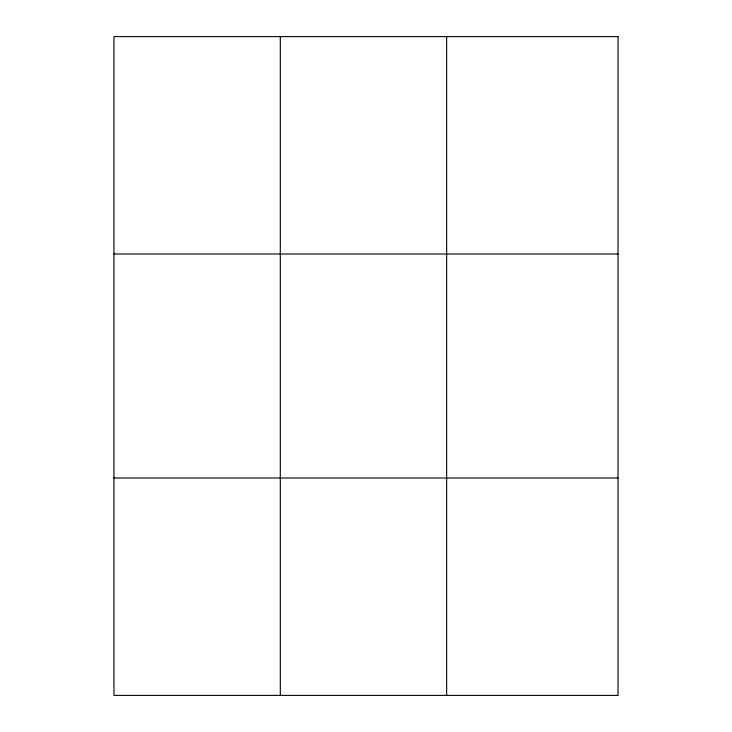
<?xml version="1.0" encoding="UTF-8"?>
<svg xmlns="http://www.w3.org/2000/svg" width="732" height="732" viewBox="0 0 732 732"><rect width="100%" height="100%" fill="white"/><g stroke="black" fill="none" stroke-linecap="round" stroke-linejoin="round"><path stroke-width="1.1" d="M280.301 695.4L280.301 36.6M446.657 695.4L446.657 36.6M113.954 254.004L618.046 254.004M113.954 477.996L618.046 477.996M618.046 36.6L618.046 695.4L113.954 695.4L113.954 36.6L618.046 36.6"/></g></svg>
